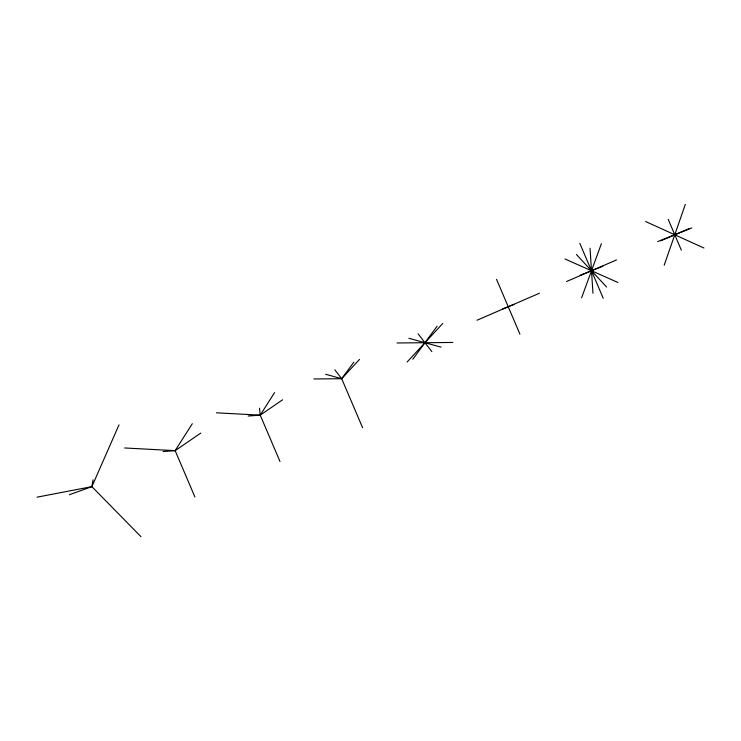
<?xml version="1.0" encoding="UTF-8"?>
<svg xmlns="http://www.w3.org/2000/svg" width="741" height="741" viewBox="0 0 741 741"><rect width="100%" height="100%" fill="white"/><g stroke="black" fill="none" stroke-linecap="round" stroke-linejoin="round"><path stroke-width="1.11" d="M140.938 536.651L91.884 486.642L93.051 479.807M664.205 265.185L685.332 204.349M581.602 297.817L601.396 243.678M69.367 494.719L91.884 486.642L119.014 424.843M163.085 451.528L175.154 450.658L192.317 423.695M274.587 392.582L260.221 415.145L248.152 416.025M353.846 362.164L341.694 378.697L313.814 378.957M412.802 359.246L437.116 326.179M359.542 359.394L341.694 378.697L325.586 374.261M407.105 362.016L442.812 323.409M124.636 447.972L175.154 450.658L200.792 433.077M282.627 399.779L260.221 415.145L216.446 412.82M477 320.223L539.457 293.241M566.513 281.543L616.475 259.952M660.713 240.844L688.815 228.7M657.721 241.575L691.807 227.969M580.138 275.281L602.859 266.214M502.546 308.997L513.911 304.468M37.05 497.174L91.884 486.642M397.074 342.972L452.844 342.453M408.856 338.276L441.062 347.149M565.05 259.007L617.948 282.488M645.587 221.522L703.95 248.013M576.415 254.478L606.583 287.026M418.063 333.793L431.855 351.632M334.793 369.768L341.694 378.697L362.562 427.631M668.187 219.336L681.35 250.208M579.795 243.307L603.202 298.188M496.526 279.292L519.932 334.172M279.987 461.504L260.221 415.145L259.498 408.18M175.154 450.658L194.92 497.007M590.031 248.216L592.967 293.279"/></g></svg>
